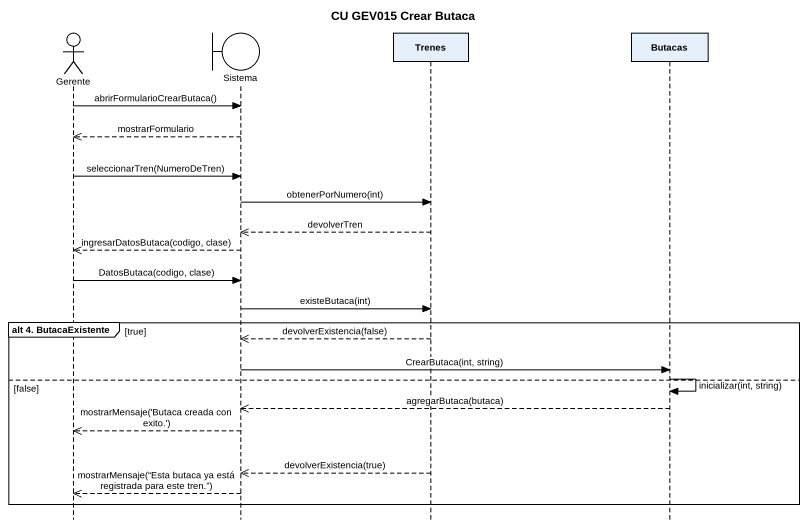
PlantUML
@startuml
title CU GEV015 Crear Butaca
hide footbox
actor Gerente
boundary Sistema
participant Trenes
participant Butacas

Gerente -> Sistema : abrirFormularioCrearButaca()
Sistema -->> Gerente : mostrarFormulario
Gerente -> Sistema : seleccionarTren(NumeroDeTren)
Sistema -> Trenes : obtenerPorNumero(int)
Trenes -->> Sistema : devolverTren
Sistema -->> Gerente : ingresarDatosButaca(codigo, clase)
Gerente -> Sistema : DatosButaca(codigo, clase)
Sistema -> Trenes : existeButaca(int)
group alt 4. ButacaExistente [true]
  Trenes -->> Sistema : devolverExistencia(false)
  Sistema -> Butacas : CrearButaca(int, string)
  Butacas -> Butacas : inicializar(int, string)
else false
  Butacas -->> Sistema : agregarButaca(butaca)
  Sistema -->> Gerente : mostrarMensaje('Butaca creada con exito.')
  Trenes -->> Sistema : devolverExistencia(true)
  Sistema -->> Gerente : mostrarMensaje(“Esta butaca ya está registrada para este tren.”)
end
@enduml
